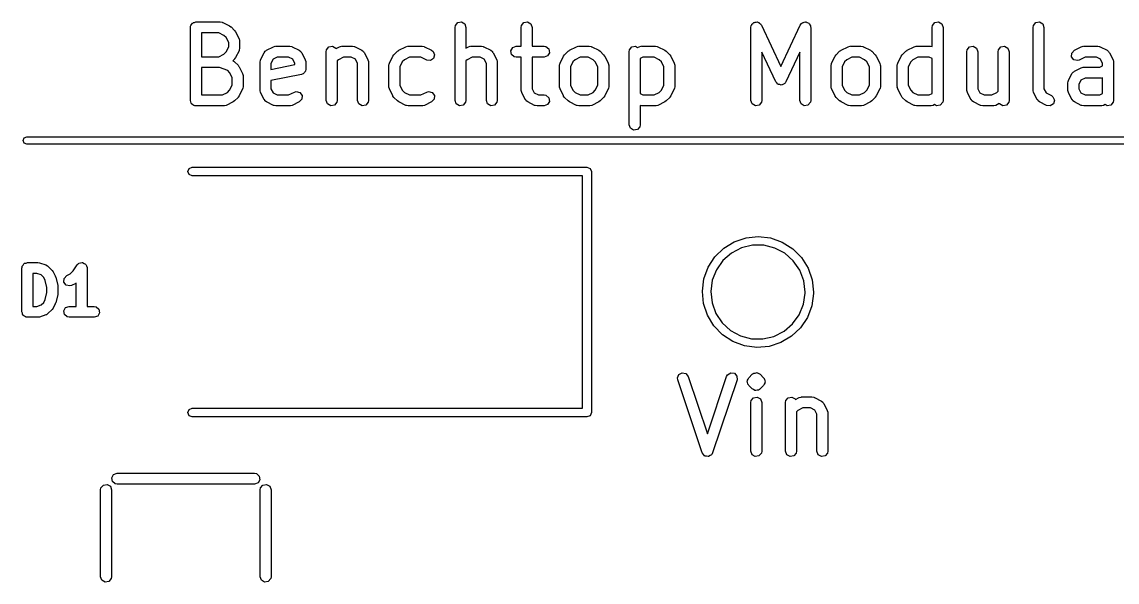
# Model space of a CAD drawing. Extents: x 59.1 to 149.1, y -119.5 to -80.2.
# Drawn here: x 59.93 to 74.91, y -88.04 to -80.38 of the extents above; entities that cross this region are included whole.
import ezdxf

# ---------------------------------------------------------------- set-up
doc = ezdxf.new("R2010")
doc.units = 0
doc.layers.add('BLACK', color=7, linetype='CONTINUOUS')

msp = doc.modelspace()

# ---------------------------------------------------------------- linework, layer by layer
at = {"layer": 'BLACK', "linetype": 'CONTINUOUS'}
for p, q in [((62.2409, -80.4365), (62.2426, -80.4267)), ((62.2426, -80.4267), (62.2551, -80.4118)), ((62.2551, -80.4118), (62.2649, -80.3949)), ((62.2649, -80.3949), (62.2712, -80.3926)), ((62.2712, -80.3926), (62.2756, -80.3874)), ((62.2756, -80.3874), (62.2948, -80.384)), ((62.2948, -80.384), (62.3131, -80.3774)), ((62.3131, -80.3774), (62.6464, -80.3774)), ((62.6464, -80.3774), (62.6721, -80.3819)), ((62.6721, -80.3819), (62.6755, -80.3848)), ((62.6755, -80.3848), (62.68, -80.3853)), ((62.68, -80.3853), (62.7752, -80.4329)), ((65.8571, -80.4524), (65.8617, -80.4267)), ((65.8617, -80.4267), (65.8946, -80.3874)), ((65.8946, -80.3874), (65.9452, -80.3785)), ((65.9452, -80.3785), (65.9896, -80.4042)), ((65.9896, -80.4042), (66.0071, -80.4524)), ((66.7619, -80.4524), (66.7664, -80.4267)), ((66.7664, -80.4267), (66.7994, -80.3874)), ((66.7994, -80.3874), (66.8499, -80.3785)), ((66.8499, -80.3785), (66.8944, -80.4042)), ((66.8944, -80.4042), (66.9119, -80.4524)), ((69.9048, -80.4524), (69.9093, -80.4267)), ((69.9093, -80.4267), (69.9157, -80.4191)), ((69.9157, -80.4191), (69.9183, -80.4094)), ((69.9183, -80.4094), (69.9317, -80.4)), ((69.9317, -80.4), (69.9423, -80.3874)), ((69.9423, -80.3874), (69.9521, -80.3857)), ((69.9521, -80.3857), (69.9603, -80.3799)), ((69.9603, -80.3799), (69.9766, -80.3814)), ((69.9766, -80.3814), (69.9928, -80.3785)), ((69.9928, -80.3785), (70.0015, -80.3835)), ((70.0015, -80.3835), (70.0114, -80.3844)), ((70.0114, -80.3844), (70.023, -80.396)), ((70.023, -80.396), (70.0372, -80.4042)), ((70.0372, -80.4042), (70.0406, -80.4136)), ((70.0406, -80.4136), (70.0477, -80.4207)), ((70.0477, -80.4207), (70.3131, -80.9893)), ((70.3131, -80.9893), (70.5785, -80.4207)), ((70.5785, -80.4207), (70.5934, -80.3993)), ((70.5934, -80.3993), (70.6025, -80.3951)), ((70.6025, -80.3951), (70.6089, -80.3874)), ((70.6089, -80.3874), (70.6251, -80.3846)), ((70.6251, -80.3846), (70.6399, -80.3777)), ((70.6399, -80.3777), (70.6496, -80.3803)), ((70.6496, -80.3803), (70.6595, -80.3785)), ((70.6595, -80.3785), (70.6736, -80.3867)), ((70.6736, -80.3867), (70.6895, -80.391)), ((70.6895, -80.391), (70.6952, -80.3992)), ((70.6952, -80.3992), (70.7039, -80.4042)), ((70.7039, -80.4042), (70.7095, -80.4196)), ((70.7095, -80.4196), (70.7189, -80.433)), ((72.381, -80.4524), (72.3855, -80.4267)), ((72.3855, -80.4267), (72.4185, -80.3874)), ((72.4185, -80.3874), (72.469, -80.3785)), ((72.469, -80.3785), (72.5134, -80.4042)), ((72.5134, -80.4042), (72.531, -80.4524)), ((73.7619, -80.4524), (73.7664, -80.4267)), ((73.7664, -80.4267), (73.7994, -80.3874)), ((73.7994, -80.3874), (73.8499, -80.3785)), ((73.8499, -80.3785), (73.8944, -80.4042)), ((73.8944, -80.4042), (73.9119, -80.4524)), ((62.2381, -80.4524), (62.2398, -80.4426)), ((62.2381, -81.4524), (62.2381, -80.4524)), ((62.2392, -80.4394), (62.2409, -80.4365)), ((62.2398, -80.4426), (62.2392, -80.4394)), ((62.3881, -80.5274), (62.3881, -80.8536)), ((62.6287, -80.5274), (62.3881, -80.5274)), ((62.6972, -80.5616), (62.6287, -80.5274)), ((62.7276, -80.592), (62.6972, -80.5616)), ((62.7752, -80.4329), (62.7932, -80.4463)), ((62.7932, -80.4463), (62.7947, -80.447)), ((62.7947, -80.447), (62.8423, -80.4946)), ((62.8423, -80.4946), (62.8552, -80.513)), ((62.8552, -80.513), (62.8564, -80.5141)), ((62.8564, -80.5141), (62.904, -80.6093)), ((65.8571, -81.4524), (65.8571, -80.4524)), ((66.0071, -80.4524), (66.0071, -80.7358)), ((66.7619, -80.7107), (66.7619, -80.4524)), ((66.9119, -80.4524), (66.9119, -80.7107)), ((69.9048, -81.4524), (69.9048, -80.4524)), ((70.7189, -80.433), (70.718, -80.443)), ((70.718, -80.443), (70.7214, -80.4524)), ((70.7214, -80.4524), (70.7214, -81.4524)), ((72.381, -80.7143), (72.381, -80.4524)), ((72.531, -80.4524), (72.531, -81.4524)), ((73.7619, -81.3095), (73.7619, -80.4524)), ((73.9119, -80.4524), (73.9119, -81.2918)), ((62.7619, -80.6606), (62.7276, -80.592)), ((62.7276, -80.7889), (62.7619, -80.7204)), ((62.7619, -80.7204), (62.7619, -80.6606)), ((62.904, -80.6093), (62.9114, -80.6343)), ((62.9114, -80.6343), (62.9104, -80.6386)), ((62.9104, -80.6386), (62.9119, -80.6429)), ((62.9119, -80.6429), (62.9119, -80.7381)), ((63.2796, -80.7663), (63.3748, -80.7186)), ((63.3748, -80.7186), (63.3998, -80.7112)), ((63.3998, -80.7112), (63.4041, -80.7122)), ((63.4041, -80.7122), (63.4083, -80.7107)), ((63.4083, -80.7107), (63.5988, -80.7107)), ((63.5988, -80.7107), (63.6245, -80.7152)), ((63.6245, -80.7152), (63.6279, -80.7181)), ((63.6279, -80.7181), (63.6323, -80.7186)), ((63.6323, -80.7186), (63.7276, -80.7663)), ((64.0998, -80.7601), (64.1327, -80.7208)), ((64.1327, -80.7208), (64.1833, -80.7119)), ((64.1833, -80.7119), (64.2277, -80.7375)), ((64.2299, -80.7435), (64.2796, -80.7186)), ((64.2796, -80.7186), (64.3045, -80.7112)), ((64.3045, -80.7112), (64.3089, -80.7122)), ((64.3089, -80.7122), (64.3131, -80.7107)), ((64.3131, -80.7107), (64.456, -80.7107)), ((64.456, -80.7107), (64.4816, -80.7152)), ((64.4816, -80.7152), (64.485, -80.7181)), ((64.485, -80.7181), (64.4895, -80.7186)), ((64.4895, -80.7186), (64.5847, -80.7663)), ((65.0891, -80.7663), (65.1843, -80.7186)), ((65.1843, -80.7186), (65.2093, -80.7112)), ((65.2093, -80.7112), (65.2136, -80.7122)), ((65.2136, -80.7122), (65.2179, -80.7107)), ((65.2179, -80.7107), (65.4083, -80.7107)), ((65.4083, -80.7107), (65.434, -80.7152)), ((65.434, -80.7152), (65.4374, -80.7181)), ((65.4374, -80.7181), (65.4419, -80.7186)), ((65.4419, -80.7186), (65.5371, -80.7663)), ((66.0071, -80.7358), (66.0415, -80.7186)), ((66.0415, -80.7186), (66.0664, -80.7112)), ((66.0664, -80.7112), (66.0708, -80.7122)), ((66.0708, -80.7122), (66.075, -80.7107)), ((66.075, -80.7107), (66.2179, -80.7107)), ((66.2179, -80.7107), (66.2435, -80.7152)), ((66.2435, -80.7152), (66.2469, -80.7181)), ((66.2469, -80.7181), (66.2514, -80.7186)), ((66.2514, -80.7186), (66.3466, -80.7663)), ((66.6202, -80.7727), (66.6458, -80.7283)), ((66.6458, -80.7283), (66.694, -80.7107)), ((66.694, -80.7107), (66.7619, -80.7107)), ((66.9119, -80.7107), (67.075, -80.7107)), ((67.075, -80.7107), (67.1007, -80.7152)), ((67.1007, -80.7152), (67.14, -80.7482)), ((67.4224, -80.7663), (67.5176, -80.7186)), ((67.5176, -80.7186), (67.5426, -80.7112)), ((67.5426, -80.7112), (67.547, -80.7122)), ((67.547, -80.7122), (67.5512, -80.7107)), ((67.5512, -80.7107), (67.694, -80.7107)), ((67.694, -80.7107), (67.7197, -80.7152)), ((67.7197, -80.7152), (67.7231, -80.7181)), ((67.7231, -80.7181), (67.7276, -80.7186)), ((67.7276, -80.7186), (67.8228, -80.7663)), ((68.2426, -80.7601), (68.2756, -80.7208)), ((68.2756, -80.7208), (68.3261, -80.7119)), ((68.3261, -80.7119), (68.355, -80.7285)), ((68.355, -80.7285), (68.3748, -80.7186)), ((68.3748, -80.7186), (68.3998, -80.7112)), ((68.3998, -80.7112), (68.4041, -80.7122)), ((68.4041, -80.7122), (68.4083, -80.7107)), ((68.4083, -80.7107), (68.5988, -80.7107)), ((68.5988, -80.7107), (68.6245, -80.7152)), ((68.6245, -80.7152), (68.6279, -80.7181)), ((68.6279, -80.7181), (68.6324, -80.7186)), ((68.6324, -80.7186), (68.7276, -80.7663)), ((71.1367, -80.7663), (71.2319, -80.7186)), ((71.2319, -80.7186), (71.2569, -80.7112)), ((71.2569, -80.7112), (71.2613, -80.7122)), ((71.2613, -80.7122), (71.2655, -80.7107)), ((71.2655, -80.7107), (71.4083, -80.7107)), ((71.4083, -80.7107), (71.434, -80.7152)), ((71.434, -80.7152), (71.4374, -80.7181)), ((71.4374, -80.7181), (71.4419, -80.7186)), ((71.4419, -80.7186), (71.5371, -80.7663)), ((72.0415, -80.7663), (72.1367, -80.7186)), ((72.1367, -80.7186), (72.1617, -80.7112)), ((72.1617, -80.7112), (72.166, -80.7122)), ((72.166, -80.7122), (72.1702, -80.7107)), ((72.1702, -80.7107), (72.3607, -80.7107)), ((72.3607, -80.7107), (72.381, -80.7143)), ((72.8617, -80.7601), (72.8946, -80.7208)), ((72.8946, -80.7208), (72.9452, -80.7119)), ((72.9452, -80.7119), (72.9896, -80.7375)), ((73.2902, -80.7601), (73.3232, -80.7208)), ((73.3232, -80.7208), (73.3737, -80.7119)), ((73.3737, -80.7119), (73.4182, -80.7375)), ((74.3272, -80.7663), (74.4224, -80.7186)), ((74.4224, -80.7186), (74.4474, -80.7112)), ((74.4474, -80.7112), (74.4517, -80.7122)), ((74.4517, -80.7122), (74.456, -80.7107)), ((74.456, -80.7107), (74.6464, -80.7107)), ((74.6464, -80.7107), (74.6721, -80.7152)), ((74.6721, -80.7152), (74.6755, -80.7181)), ((74.6755, -80.7181), (74.68, -80.7186)), ((74.68, -80.7186), (74.7752, -80.7663)), ((62.3881, -80.8536), (62.6287, -80.8536)), ((62.6287, -80.8536), (62.6972, -80.8193)), ((62.6972, -80.8193), (62.7276, -80.7889)), ((62.8564, -80.8669), (62.843, -80.8849)), ((62.904, -80.7716), (62.8564, -80.8669)), ((62.9045, -80.7672), (62.904, -80.7716)), ((62.9074, -80.7637), (62.9045, -80.7672)), ((62.9119, -80.7381), (62.9074, -80.7637)), ((63.1984, -80.895), (63.246, -80.7998)), ((63.246, -80.7998), (63.2615, -80.7789)), ((63.2615, -80.7789), (63.2718, -80.7744)), ((63.2718, -80.7744), (63.2796, -80.7663)), ((63.426, -80.8607), (63.369, -80.8892)), ((63.5811, -80.8607), (63.426, -80.8607)), ((63.6381, -80.8892), (63.5811, -80.8607)), ((63.7276, -80.7663), (63.7485, -80.7818)), ((63.7485, -80.7818), (63.753, -80.7921)), ((63.753, -80.7921), (63.7611, -80.7998)), ((63.7611, -80.7998), (63.8087, -80.895)), ((64.0952, -80.7857), (64.0998, -80.7601)), ((64.0952, -81.4524), (64.0952, -80.7857)), ((64.2277, -80.7375), (64.2299, -80.7435)), ((64.3308, -80.8607), (64.2623, -80.895)), ((64.4382, -80.8607), (64.3308, -80.8607)), ((64.4953, -80.8892), (64.4382, -80.8607)), ((64.5847, -80.7663), (64.6057, -80.7818)), ((64.6057, -80.7818), (64.6101, -80.7921)), ((64.6101, -80.7921), (64.6183, -80.7998)), ((64.6183, -80.7998), (64.6659, -80.895)), ((64.9603, -80.9426), (65.0079, -80.8474)), ((65.0079, -80.8474), (65.0213, -80.8294)), ((65.0213, -80.8294), (65.022, -80.8279)), ((65.022, -80.8279), (65.0696, -80.7803)), ((65.0696, -80.7803), (65.088, -80.7674)), ((65.088, -80.7674), (65.0891, -80.7663)), ((65.2356, -80.8607), (65.167, -80.895)), ((65.3906, -80.8607), (65.2356, -80.8607)), ((65.47, -80.9004), (65.3906, -80.8607)), ((65.5638, -80.878), (65.521, -80.9063)), ((65.5371, -80.7663), (65.558, -80.7818)), ((65.558, -80.7818), (65.5784, -80.8288)), ((65.5784, -80.8288), (65.5638, -80.878)), ((66.0927, -80.8607), (66.0242, -80.895)), ((66.2002, -80.8607), (66.0927, -80.8607)), ((66.2572, -80.8892), (66.2002, -80.8607)), ((66.3466, -80.7663), (66.3676, -80.7818)), ((66.3676, -80.7818), (66.372, -80.7921)), ((66.372, -80.7921), (66.3802, -80.7998)), ((66.3802, -80.7998), (66.4278, -80.895)), ((66.6291, -80.8232), (66.6202, -80.7727)), ((66.6684, -80.8562), (66.6291, -80.8232)), ((66.694, -80.8607), (66.6684, -80.8562)), ((66.7619, -80.8607), (66.694, -80.8607)), ((66.7619, -81.3095), (66.7619, -80.8607)), ((67.075, -80.8607), (66.9119, -80.8607)), ((66.9119, -80.8607), (66.9119, -81.2918)), ((67.1232, -80.8432), (67.075, -80.8607)), ((67.1489, -80.7987), (67.1232, -80.8432)), ((67.14, -80.7482), (67.1489, -80.7987)), ((67.2936, -80.9426), (67.3413, -80.8474)), ((67.3413, -80.8474), (67.3546, -80.8294)), ((67.3546, -80.8294), (67.3553, -80.8279)), ((67.3553, -80.8279), (67.4029, -80.7803)), ((67.4029, -80.7803), (67.4213, -80.7674)), ((67.4213, -80.7674), (67.4224, -80.7663)), ((67.5689, -80.8607), (67.5004, -80.895)), ((67.6763, -80.8607), (67.5689, -80.8607)), ((67.7449, -80.895), (67.6763, -80.8607)), ((67.8228, -80.7663), (67.8408, -80.7796)), ((67.8408, -80.7796), (67.8423, -80.7803)), ((67.8423, -80.7803), (67.8899, -80.8279)), ((67.8899, -80.8279), (67.9028, -80.8463)), ((67.9028, -80.8463), (67.904, -80.8474)), ((67.904, -80.8474), (67.9516, -80.9426)), ((68.2381, -80.7857), (68.2426, -80.7601)), ((68.2381, -81.7857), (68.2381, -80.7857)), ((68.426, -80.8607), (68.3881, -80.8797)), ((68.5811, -80.8607), (68.426, -80.8607)), ((68.6496, -80.895), (68.5811, -80.8607)), ((68.7276, -80.7663), (68.7456, -80.7796)), ((68.7456, -80.7796), (68.7471, -80.7803)), ((68.7471, -80.7803), (68.7947, -80.8279)), ((68.7947, -80.8279), (68.8076, -80.8463)), ((68.8076, -80.8463), (68.8087, -80.8474)), ((68.8087, -80.8474), (68.8564, -80.9426)), ((70.2451, -81.1984), (70.0548, -80.7904)), ((70.0548, -80.7904), (70.0548, -81.4524)), ((70.5714, -80.7904), (70.3811, -81.1984)), ((70.5714, -81.4524), (70.5714, -80.7904)), ((71.0079, -80.9426), (71.0555, -80.8474)), ((71.0555, -80.8474), (71.0689, -80.8294)), ((71.0689, -80.8294), (71.0696, -80.8279)), ((71.0696, -80.8279), (71.1172, -80.7803)), ((71.1172, -80.7803), (71.1356, -80.7674)), ((71.1356, -80.7674), (71.1367, -80.7663)), ((71.2832, -80.8607), (71.2147, -80.895)), ((71.3906, -80.8607), (71.2832, -80.8607)), ((71.4591, -80.895), (71.3906, -80.8607)), ((71.5371, -80.7663), (71.5551, -80.7796)), ((71.5551, -80.7796), (71.5566, -80.7803)), ((71.5566, -80.7803), (71.6042, -80.8279)), ((71.6042, -80.8279), (71.6171, -80.8463)), ((71.6171, -80.8463), (71.6183, -80.8474)), ((71.6183, -80.8474), (71.6659, -80.9426)), ((71.9127, -80.9426), (71.9603, -80.8474)), ((71.9603, -80.8474), (71.9737, -80.8294)), ((71.9737, -80.8294), (71.9743, -80.8279)), ((71.9743, -80.8279), (72.022, -80.7803)), ((72.022, -80.7803), (72.0403, -80.7674)), ((72.0403, -80.7674), (72.0415, -80.7663)), ((72.1879, -80.8607), (72.1194, -80.895)), ((72.343, -80.8607), (72.1879, -80.8607)), ((72.381, -80.8797), (72.343, -80.8607)), ((72.8571, -80.7857), (72.8617, -80.7601)), ((72.8571, -81.3095), (72.8571, -80.7857)), ((72.9896, -80.7375), (73.0071, -80.7857)), ((73.0071, -80.7857), (73.0071, -81.2918)), ((73.2857, -80.7857), (73.2902, -80.7601)), ((73.2857, -81.3261), (73.2857, -80.7857)), ((73.4182, -80.7375), (73.4357, -80.7857)), ((73.4357, -80.7857), (73.4357, -81.4524)), ((74.2888, -80.8547), (74.2919, -80.8035)), ((74.3194, -80.8959), (74.2888, -80.8547)), ((74.2919, -80.8035), (74.3272, -80.7663)), ((74.4737, -80.8607), (74.3943, -80.9004)), ((74.6287, -80.8607), (74.4737, -80.8607)), ((74.6858, -80.8892), (74.6287, -80.8607)), ((74.7752, -80.7663), (74.7961, -80.7818)), ((74.7961, -80.7818), (74.8006, -80.7921)), ((74.8006, -80.7921), (74.8087, -80.7998)), ((74.8087, -80.7998), (74.8564, -80.895)), ((62.3881, -81.0036), (62.3881, -81.3774)), ((62.6343, -81.0036), (62.3881, -81.0036)), ((62.7488, -81.0417), (62.6343, -81.0036)), ((62.8423, -80.8864), (62.8199, -80.9088)), ((62.8199, -80.9088), (62.8359, -80.9174)), ((62.8359, -80.9174), (62.8383, -80.9213)), ((62.8383, -80.9213), (62.8423, -80.9232)), ((62.843, -80.8849), (62.8423, -80.8864)), ((62.8423, -80.9232), (62.8899, -80.9708)), ((62.8899, -80.9708), (62.9028, -80.9891)), ((62.9028, -80.9891), (62.904, -80.9903)), ((62.904, -80.9903), (62.9516, -81.0855)), ((63.1905, -80.9286), (63.195, -80.9029)), ((63.1905, -81.3095), (63.1905, -80.9286)), ((63.195, -80.9029), (63.1979, -80.8995)), ((63.1979, -80.8995), (63.1984, -80.895)), ((63.369, -80.8892), (63.3405, -80.9463)), ((63.3405, -80.9463), (63.3405, -81.0276)), ((63.3405, -81.0276), (63.6667, -80.9623)), ((63.6667, -80.9463), (63.6381, -80.8892)), ((63.6667, -80.9623), (63.6667, -80.9463)), ((63.8087, -80.895), (63.8162, -80.92)), ((63.8167, -81.0238), (63.8121, -81.0495)), ((63.8162, -80.92), (63.8151, -80.9244)), ((63.8151, -80.9244), (63.8167, -80.9286)), ((63.8167, -80.9286), (63.8167, -81.0238)), ((64.2623, -80.895), (64.2452, -80.912)), ((64.2452, -80.912), (64.2452, -81.4524)), ((64.5238, -80.9463), (64.4953, -80.8892)), ((64.5238, -81.4524), (64.5238, -80.9463)), ((64.6659, -80.895), (64.6733, -80.92)), ((64.6733, -80.92), (64.6723, -80.9244)), ((64.6723, -80.9244), (64.6738, -80.9286)), ((64.6738, -80.9286), (64.6738, -81.4524)), ((64.9524, -80.9762), (64.9569, -80.9505)), ((64.9524, -81.2619), (64.9524, -80.9762)), ((64.9569, -80.9505), (64.9598, -80.9471)), ((64.9598, -80.9471), (64.9603, -80.9426)), ((65.1366, -80.9254), (65.1024, -80.9939)), ((65.1024, -80.9939), (65.1024, -81.2442)), ((65.167, -80.895), (65.1366, -80.9254)), ((65.521, -80.9063), (65.47, -80.9004)), ((66.0242, -80.895), (66.0071, -80.912)), ((66.0071, -80.912), (66.0071, -81.4524)), ((66.2857, -80.9463), (66.2572, -80.8892)), ((66.2857, -81.4524), (66.2857, -80.9463)), ((66.4278, -80.895), (66.4352, -80.92)), ((66.4352, -80.92), (66.4342, -80.9244)), ((66.4342, -80.9244), (66.4357, -80.9286)), ((66.4357, -80.9286), (66.4357, -81.4524)), ((67.2857, -80.9762), (67.2902, -80.9505)), ((67.2857, -81.2619), (67.2857, -80.9762)), ((67.2902, -80.9505), (67.2931, -80.9471)), ((67.2931, -80.9471), (67.2936, -80.9426)), ((67.47, -80.9254), (67.4357, -80.9939)), ((67.4357, -80.9939), (67.4357, -81.2442)), ((67.5004, -80.895), (67.47, -80.9254)), ((67.7753, -80.9254), (67.7449, -80.895)), ((67.8095, -80.9939), (67.7753, -80.9254)), ((67.8095, -81.2442), (67.8095, -80.9939)), ((67.9516, -80.9426), (67.959, -80.9676)), ((67.959, -80.9676), (67.958, -80.972)), ((67.958, -80.972), (67.9595, -80.9762)), ((67.9595, -80.9762), (67.9595, -81.2619)), ((68.3881, -80.8797), (68.3881, -81.3584)), ((68.68, -80.9254), (68.6496, -80.895)), ((68.7143, -80.9939), (68.68, -80.9254)), ((68.7143, -81.2442), (68.7143, -80.9939)), ((68.8564, -80.9426), (68.8638, -80.9676)), ((68.8638, -80.9676), (68.8628, -80.972)), ((68.8628, -80.972), (68.8643, -80.9762)), ((68.8643, -80.9762), (68.8643, -81.2619)), ((71, -80.9762), (71.0045, -80.9505)), ((71, -81.2619), (71, -80.9762)), ((71.0045, -80.9505), (71.0074, -80.9471)), ((71.0074, -80.9471), (71.0079, -80.9426)), ((71.1843, -80.9254), (71.15, -80.9939)), ((71.15, -80.9939), (71.15, -81.2442)), ((71.2147, -80.895), (71.1843, -80.9254)), ((71.4896, -80.9254), (71.4591, -80.895)), ((71.5238, -80.9939), (71.4896, -80.9254)), ((71.5238, -81.2442), (71.5238, -80.9939)), ((71.6659, -80.9426), (71.6733, -80.9676)), ((71.6733, -80.9676), (71.6723, -80.972)), ((71.6723, -80.972), (71.6738, -80.9762)), ((71.6738, -80.9762), (71.6738, -81.2619)), ((71.9048, -80.9762), (71.9093, -80.9505)), ((71.9048, -81.2619), (71.9048, -80.9762)), ((71.9093, -80.9505), (71.9122, -80.9471)), ((71.9122, -80.9471), (71.9127, -80.9426)), ((72.089, -80.9254), (72.0548, -80.9939)), ((72.0548, -80.9939), (72.0548, -81.2442)), ((72.1194, -80.895), (72.089, -80.9254)), ((72.381, -81.3584), (72.381, -80.8797)), ((74.3693, -80.9078), (74.3194, -80.8959)), ((74.3272, -81.052), (74.4224, -81.0043)), ((74.3943, -80.9004), (74.3693, -80.9078)), ((74.4224, -81.0043), (74.4474, -80.9969)), ((74.4474, -80.9969), (74.4517, -80.998)), ((74.4517, -80.998), (74.456, -80.9964)), ((74.456, -80.9964), (74.6763, -80.9964)), ((74.6763, -80.9964), (74.7143, -80.9775)), ((74.7143, -80.9463), (74.6858, -80.8892)), ((74.7143, -80.9775), (74.7143, -80.9463)), ((74.8564, -80.895), (74.8638, -80.92)), ((74.8638, -80.92), (74.8628, -80.9244)), ((74.8628, -80.9244), (74.8643, -80.9286)), ((74.8643, -80.9286), (74.8643, -81.4524)), ((62.7753, -81.0682), (62.7488, -81.0417)), ((62.8095, -81.1368), (62.7753, -81.0682)), ((62.8095, -81.2442), (62.8095, -81.1368)), ((62.9516, -81.0855), (62.959, -81.1105)), ((62.959, -81.1105), (62.958, -81.1148)), ((62.958, -81.1148), (62.9595, -81.119)), ((62.9595, -81.119), (62.9595, -81.2619)), ((63.7564, -81.0974), (63.3405, -81.1805)), ((63.767, -81.0909), (63.7564, -81.0974)), ((63.7792, -81.0888), (63.767, -81.0909)), ((63.7882, -81.078), (63.7792, -81.0888)), ((63.8002, -81.0707), (63.7882, -81.078)), ((63.8042, -81.059), (63.8002, -81.0707)), ((63.8121, -81.0495), (63.8042, -81.059)), ((74.246, -81.1807), (74.2936, -81.0855)), ((74.2936, -81.0855), (74.3091, -81.0646)), ((74.3091, -81.0646), (74.3195, -81.0601)), ((74.3195, -81.0601), (74.3272, -81.052)), ((74.4166, -81.1749), (74.3881, -81.232)), ((74.4737, -81.1464), (74.4166, -81.1749)), ((74.694, -81.1464), (74.4737, -81.1464)), ((74.6983, -81.1449), (74.694, -81.1464)), ((74.7026, -81.1459), (74.6983, -81.1449)), ((74.7143, -81.1425), (74.7026, -81.1459)), ((74.7143, -81.3584), (74.7143, -81.1425)), ((62.7449, -81.3431), (62.7753, -81.3127)), ((62.7753, -81.3127), (62.8095, -81.2442)), ((62.9516, -81.2954), (62.904, -81.3907)), ((62.9521, -81.291), (62.9516, -81.2954)), ((62.955, -81.2876), (62.9521, -81.291)), ((62.9595, -81.2619), (62.955, -81.2876)), ((63.192, -81.3137), (63.1905, -81.3095)), ((63.191, -81.3181), (63.192, -81.3137)), ((63.1984, -81.3431), (63.191, -81.3181)), ((63.3405, -81.1805), (63.3405, -81.2918)), ((63.3405, -81.2918), (63.369, -81.3489)), ((64.9539, -81.2661), (64.9524, -81.2619)), ((64.9529, -81.2705), (64.9539, -81.2661)), ((64.9603, -81.2954), (64.9529, -81.2705)), ((65.0079, -81.3907), (64.9603, -81.2954)), ((65.1024, -81.2442), (65.1366, -81.3127)), ((65.1366, -81.3127), (65.167, -81.3431)), ((66.7634, -81.3137), (66.7619, -81.3095)), ((66.7624, -81.3181), (66.7634, -81.3137)), ((66.7698, -81.3431), (66.7624, -81.3181)), ((66.9119, -81.2918), (66.9404, -81.3489)), ((67.2872, -81.2661), (67.2857, -81.2619)), ((67.2862, -81.2705), (67.2872, -81.2661)), ((67.2936, -81.2954), (67.2862, -81.2705)), ((67.3413, -81.3907), (67.2936, -81.2954)), ((67.4357, -81.2442), (67.47, -81.3127)), ((67.47, -81.3127), (67.5004, -81.3431)), ((67.7449, -81.3431), (67.7753, -81.3127)), ((67.7753, -81.3127), (67.8095, -81.2442)), ((67.9516, -81.2954), (67.904, -81.3907)), ((67.9521, -81.291), (67.9516, -81.2954)), ((67.955, -81.2876), (67.9521, -81.291)), ((67.9595, -81.2619), (67.955, -81.2876)), ((68.6496, -81.3431), (68.68, -81.3127)), ((68.68, -81.3127), (68.7143, -81.2442)), ((68.8564, -81.2954), (68.8087, -81.3907)), ((68.8569, -81.291), (68.8564, -81.2954)), ((68.8598, -81.2876), (68.8569, -81.291)), ((68.8643, -81.2619), (68.8598, -81.2876)), ((70.2589, -81.2121), (70.2451, -81.1984)), ((70.2701, -81.2281), (70.2589, -81.2121)), ((70.2766, -81.2298), (70.2701, -81.2281)), ((70.2814, -81.2346), (70.2766, -81.2298)), ((70.3008, -81.2363), (70.2814, -81.2346)), ((70.3196, -81.2414), (70.3008, -81.2363)), ((70.3258, -81.2385), (70.3196, -81.2414)), ((70.3325, -81.2391), (70.3258, -81.2385)), ((70.3485, -81.2279), (70.3325, -81.2391)), ((70.3661, -81.2197), (70.3485, -81.2279)), ((70.3718, -81.2116), (70.3661, -81.2197)), ((70.3745, -81.2097), (70.3718, -81.2116)), ((70.3754, -81.2065), (70.3745, -81.2097)), ((70.3811, -81.1984), (70.3754, -81.2065)), ((71.0015, -81.2661), (71, -81.2619)), ((71.0005, -81.2705), (71.0015, -81.2661)), ((71.0079, -81.2954), (71.0005, -81.2705)), ((71.0555, -81.3907), (71.0079, -81.2954)), ((71.15, -81.2442), (71.1843, -81.3127)), ((71.1843, -81.3127), (71.2147, -81.3431)), ((71.4591, -81.3431), (71.4896, -81.3127)), ((71.4896, -81.3127), (71.5238, -81.2442)), ((71.6659, -81.2954), (71.6183, -81.3907)), ((71.6664, -81.291), (71.6659, -81.2954)), ((71.6693, -81.2876), (71.6664, -81.291)), ((71.6738, -81.2619), (71.6693, -81.2876)), ((71.9063, -81.2661), (71.9048, -81.2619)), ((71.9053, -81.2705), (71.9063, -81.2661)), ((71.9127, -81.2954), (71.9053, -81.2705)), ((71.9603, -81.3907), (71.9127, -81.2954)), ((72.0548, -81.2442), (72.089, -81.3127)), ((72.089, -81.3127), (72.1194, -81.3431)), ((72.8587, -81.3137), (72.8571, -81.3095)), ((72.8576, -81.3181), (72.8587, -81.3137)), ((72.8651, -81.3431), (72.8576, -81.3181)), ((73.0071, -81.2918), (73.0357, -81.3489)), ((73.2687, -81.3431), (73.2857, -81.3261)), ((73.7634, -81.3137), (73.7619, -81.3095)), ((73.7624, -81.3181), (73.7634, -81.3137)), ((73.7698, -81.3431), (73.7624, -81.3181)), ((73.9119, -81.2918), (73.9404, -81.3489)), ((74.2381, -81.2143), (74.2426, -81.1886)), ((74.2381, -81.3095), (74.2381, -81.2143)), ((74.2396, -81.3137), (74.2381, -81.3095)), ((74.2386, -81.3181), (74.2396, -81.3137)), ((74.246, -81.3431), (74.2386, -81.3181)), ((74.2426, -81.1886), (74.2455, -81.1852)), ((74.2455, -81.1852), (74.246, -81.1807)), ((74.3881, -81.232), (74.3881, -81.2918)), ((74.3881, -81.2918), (74.4166, -81.3489)), ((62.2448, -81.4707), (62.2381, -81.4524)), ((62.2481, -81.4899), (62.2448, -81.4707)), ((62.3881, -81.3774), (62.6763, -81.3774)), ((62.6763, -81.3774), (62.7449, -81.3431)), ((62.8228, -81.4718), (62.7276, -81.5195)), ((62.824, -81.4707), (62.8228, -81.4718)), ((62.8423, -81.4578), (62.824, -81.4707)), ((62.8899, -81.4102), (62.8423, -81.4578)), ((62.8906, -81.4087), (62.8899, -81.4102)), ((62.904, -81.3907), (62.8906, -81.4087)), ((63.246, -81.4383), (63.1984, -81.3431)), ((63.2542, -81.446), (63.246, -81.4383)), ((63.2586, -81.4563), (63.2542, -81.446)), ((63.2796, -81.4718), (63.2586, -81.4563)), ((63.3748, -81.5195), (63.2796, -81.4718)), ((63.369, -81.3489), (63.426, -81.3774)), ((63.426, -81.3774), (63.5811, -81.3774)), ((63.5811, -81.3774), (63.6605, -81.3377)), ((63.7276, -81.4718), (63.6323, -81.5195)), ((63.6605, -81.3377), (63.6855, -81.3303)), ((63.6855, -81.3303), (63.7354, -81.3422)), ((63.7629, -81.4346), (63.7276, -81.4718)), ((63.7354, -81.3422), (63.7659, -81.3834)), ((63.7659, -81.3834), (63.7629, -81.4346)), ((64.1128, -81.5006), (64.0952, -81.4524)), ((64.2452, -81.4524), (64.2407, -81.478)), ((64.5414, -81.5006), (64.5238, -81.4524)), ((64.6738, -81.4524), (64.6693, -81.478)), ((65.0091, -81.3918), (65.0079, -81.3907)), ((65.022, -81.4102), (65.0091, -81.3918)), ((65.0696, -81.4578), (65.022, -81.4102)), ((65.0711, -81.4585), (65.0696, -81.4578)), ((65.0891, -81.4718), (65.0711, -81.4585)), ((65.1843, -81.5195), (65.0891, -81.4718)), ((65.167, -81.3431), (65.2356, -81.3774)), ((65.2356, -81.3774), (65.3906, -81.3774)), ((65.3906, -81.3774), (65.47, -81.3377)), ((65.5371, -81.4718), (65.4419, -81.5195)), ((65.47, -81.3377), (65.495, -81.3303)), ((65.495, -81.3303), (65.5449, -81.3422)), ((65.5724, -81.4346), (65.5371, -81.4718)), ((65.5449, -81.3422), (65.5755, -81.3834)), ((65.5755, -81.3834), (65.5724, -81.4346)), ((65.8747, -81.5006), (65.8571, -81.4524)), ((66.0071, -81.4524), (66.0026, -81.478)), ((66.3033, -81.5006), (66.2857, -81.4524)), ((66.4357, -81.4524), (66.4312, -81.478)), ((66.8174, -81.4383), (66.7698, -81.3431)), ((66.8256, -81.446), (66.8174, -81.4383)), ((66.8301, -81.4563), (66.8256, -81.446)), ((66.851, -81.4718), (66.8301, -81.4563)), ((66.9462, -81.5195), (66.851, -81.4718)), ((66.9404, -81.3489), (66.9975, -81.3774)), ((66.9975, -81.3774), (67.075, -81.3774)), ((67.075, -81.3774), (67.1007, -81.3819)), ((67.1007, -81.3819), (67.14, -81.4149)), ((67.1489, -81.4654), (67.1232, -81.5098)), ((67.14, -81.4149), (67.1489, -81.4654)), ((67.3424, -81.3918), (67.3413, -81.3907)), ((67.3553, -81.4102), (67.3424, -81.3918)), ((67.4029, -81.4578), (67.3553, -81.4102)), ((67.4044, -81.4585), (67.4029, -81.4578)), ((67.4224, -81.4718), (67.4044, -81.4585)), ((67.5176, -81.5195), (67.4224, -81.4718)), ((67.5004, -81.3431), (67.5689, -81.3774)), ((67.5689, -81.3774), (67.6763, -81.3774)), ((67.6763, -81.3774), (67.7449, -81.3431)), ((67.8228, -81.4718), (67.7276, -81.5195)), ((67.824, -81.4707), (67.8228, -81.4718)), ((67.8423, -81.4578), (67.824, -81.4707)), ((67.8899, -81.4102), (67.8423, -81.4578)), ((67.8906, -81.4087), (67.8899, -81.4102)), ((67.904, -81.3907), (67.8906, -81.4087)), ((68.3881, -81.3584), (68.426, -81.3774)), ((68.426, -81.3774), (68.5811, -81.3774)), ((68.5811, -81.3774), (68.6496, -81.3431)), ((68.7276, -81.4718), (68.6324, -81.5195)), ((68.7287, -81.4707), (68.7276, -81.4718)), ((68.7471, -81.4578), (68.7287, -81.4707)), ((68.7947, -81.4102), (68.7471, -81.4578)), ((68.7954, -81.4087), (68.7947, -81.4102)), ((68.8087, -81.3907), (68.7954, -81.4087)), ((69.9223, -81.5006), (69.9048, -81.4524)), ((70.0548, -81.4524), (70.0502, -81.478)), ((70.589, -81.5006), (70.5714, -81.4524)), ((70.7214, -81.4524), (70.7169, -81.478)), ((71.0567, -81.3918), (71.0555, -81.3907)), ((71.0696, -81.4102), (71.0567, -81.3918)), ((71.1172, -81.4578), (71.0696, -81.4102)), ((71.1187, -81.4585), (71.1172, -81.4578)), ((71.1367, -81.4718), (71.1187, -81.4585)), ((71.2319, -81.5195), (71.1367, -81.4718)), ((71.2147, -81.3431), (71.2832, -81.3774)), ((71.2832, -81.3774), (71.3906, -81.3774)), ((71.3906, -81.3774), (71.4591, -81.3431)), ((71.5371, -81.4718), (71.4419, -81.5195)), ((71.5382, -81.4707), (71.5371, -81.4718)), ((71.5566, -81.4578), (71.5382, -81.4707)), ((71.6042, -81.4102), (71.5566, -81.4578)), ((71.6049, -81.4087), (71.6042, -81.4102)), ((71.6183, -81.3907), (71.6049, -81.4087)), ((71.9615, -81.3918), (71.9603, -81.3907)), ((71.9743, -81.4102), (71.9615, -81.3918)), ((72.022, -81.4578), (71.9743, -81.4102)), ((72.0234, -81.4585), (72.022, -81.4578)), ((72.0415, -81.4718), (72.0234, -81.4585)), ((72.1367, -81.5195), (72.0415, -81.4718)), ((72.1194, -81.3431), (72.1879, -81.3774)), ((72.1879, -81.3774), (72.343, -81.3774)), ((72.343, -81.3774), (72.381, -81.3584)), ((72.531, -81.4524), (72.5264, -81.478)), ((72.9127, -81.4383), (72.8651, -81.3431)), ((72.9208, -81.446), (72.9127, -81.4383)), ((72.9253, -81.4563), (72.9208, -81.446)), ((72.9462, -81.4718), (72.9253, -81.4563)), ((73.0415, -81.5195), (72.9462, -81.4718)), ((73.0357, -81.3489), (73.0927, -81.3774)), ((73.0927, -81.3774), (73.2002, -81.3774)), ((73.2002, -81.3774), (73.2687, -81.3431)), ((73.4357, -81.4524), (73.4312, -81.478)), ((73.8174, -81.4383), (73.7698, -81.3431)), ((73.8256, -81.446), (73.8174, -81.4383)), ((73.8301, -81.4563), (73.8256, -81.446)), ((73.851, -81.4718), (73.8301, -81.4563)), ((73.9462, -81.5195), (73.851, -81.4718)), ((73.9404, -81.3489), (74.0133, -81.3853)), ((74.0133, -81.3853), (74.0342, -81.4008)), ((74.0342, -81.4008), (74.0546, -81.4479)), ((74.0546, -81.4479), (74.04, -81.4971)), ((74.2936, -81.4383), (74.246, -81.3431)), ((74.3018, -81.446), (74.2936, -81.4383)), ((74.3063, -81.4563), (74.3018, -81.446)), ((74.3272, -81.4718), (74.3063, -81.4563)), ((74.4224, -81.5195), (74.3272, -81.4718)), ((74.4166, -81.3489), (74.4737, -81.3774)), ((74.4737, -81.3774), (74.6763, -81.3774)), ((74.6763, -81.3774), (74.7143, -81.3584)), ((74.8643, -81.4524), (74.8598, -81.478)), ((62.2533, -81.4942), (62.2481, -81.4899)), ((62.2556, -81.5006), (62.2533, -81.4942)), ((62.2725, -81.5103), (62.2556, -81.5006)), ((62.2874, -81.5229), (62.2725, -81.5103)), ((62.2972, -81.5246), (62.2874, -81.5229)), ((62.3001, -81.5262), (62.2972, -81.5246)), ((62.3034, -81.5257), (62.3001, -81.5262)), ((62.3131, -81.5274), (62.3034, -81.5257)), ((62.694, -81.5274), (62.3131, -81.5274)), ((62.6983, -81.5258), (62.694, -81.5274)), ((62.7026, -81.5269), (62.6983, -81.5258)), ((62.7276, -81.5195), (62.7026, -81.5269)), ((63.3792, -81.52), (63.3748, -81.5195)), ((63.3827, -81.5229), (63.3792, -81.52)), ((63.4083, -81.5274), (63.3827, -81.5229)), ((63.5988, -81.5274), (63.4083, -81.5274)), ((63.603, -81.5258), (63.5988, -81.5274)), ((63.6074, -81.5269), (63.603, -81.5258)), ((63.6323, -81.5195), (63.6074, -81.5269)), ((64.1572, -81.5262), (64.1128, -81.5006)), ((64.2077, -81.5173), (64.1572, -81.5262)), ((64.2407, -81.478), (64.2077, -81.5173)), ((64.5858, -81.5262), (64.5414, -81.5006)), ((64.6363, -81.5173), (64.5858, -81.5262)), ((64.6693, -81.478), (64.6363, -81.5173)), ((65.1888, -81.52), (65.1843, -81.5195)), ((65.1922, -81.5229), (65.1888, -81.52)), ((65.2179, -81.5274), (65.1922, -81.5229)), ((65.4083, -81.5274), (65.2179, -81.5274)), ((65.4125, -81.5258), (65.4083, -81.5274)), ((65.4169, -81.5269), (65.4125, -81.5258)), ((65.4419, -81.5195), (65.4169, -81.5269)), ((65.9191, -81.5262), (65.8747, -81.5006)), ((65.9696, -81.5173), (65.9191, -81.5262)), ((66.0026, -81.478), (65.9696, -81.5173)), ((66.3477, -81.5262), (66.3033, -81.5006)), ((66.3982, -81.5173), (66.3477, -81.5262)), ((66.4312, -81.478), (66.3982, -81.5173)), ((66.9507, -81.52), (66.9462, -81.5195)), ((66.9541, -81.5229), (66.9507, -81.52)), ((66.9798, -81.5274), (66.9541, -81.5229)), ((67.075, -81.5274), (66.9798, -81.5274)), ((67.1232, -81.5098), (67.075, -81.5274)), ((67.5221, -81.52), (67.5176, -81.5195)), ((67.5255, -81.5229), (67.5221, -81.52)), ((67.5512, -81.5274), (67.5255, -81.5229)), ((67.694, -81.5274), (67.5512, -81.5274)), ((67.6983, -81.5258), (67.694, -81.5274)), ((67.7026, -81.5269), (67.6983, -81.5258)), ((67.7276, -81.5195), (67.7026, -81.5269)), ((68.4083, -81.5274), (68.3881, -81.5238)), ((68.3881, -81.5238), (68.3881, -81.7857)), ((68.5988, -81.5274), (68.4083, -81.5274)), ((68.603, -81.5258), (68.5988, -81.5274)), ((68.6074, -81.5269), (68.603, -81.5258)), ((68.6324, -81.5195), (68.6074, -81.5269)), ((69.9667, -81.5262), (69.9223, -81.5006)), ((70.0173, -81.5173), (69.9667, -81.5262)), ((70.0502, -81.478), (70.0173, -81.5173)), ((70.6334, -81.5262), (70.589, -81.5006)), ((70.6839, -81.5173), (70.6334, -81.5262)), ((70.7169, -81.478), (70.6839, -81.5173)), ((71.2364, -81.52), (71.2319, -81.5195)), ((71.2398, -81.5229), (71.2364, -81.52)), ((71.2655, -81.5274), (71.2398, -81.5229)), ((71.4083, -81.5274), (71.2655, -81.5274)), ((71.4125, -81.5258), (71.4083, -81.5274)), ((71.4169, -81.5269), (71.4125, -81.5258)), ((71.4419, -81.5195), (71.4169, -81.5269)), ((72.1412, -81.52), (72.1367, -81.5195)), ((72.1446, -81.5229), (72.1412, -81.52)), ((72.1702, -81.5274), (72.1446, -81.5229)), ((72.3607, -81.5274), (72.1702, -81.5274)), ((72.3649, -81.5258), (72.3607, -81.5274)), ((72.3693, -81.5269), (72.3649, -81.5258)), ((72.3943, -81.5195), (72.3693, -81.5269)), ((72.414, -81.5096), (72.3943, -81.5195)), ((72.4429, -81.5262), (72.414, -81.5096)), ((72.4935, -81.5173), (72.4429, -81.5262)), ((72.5264, -81.478), (72.4935, -81.5173)), ((73.0459, -81.52), (73.0415, -81.5195)), ((73.0493, -81.5229), (73.0459, -81.52)), ((73.075, -81.5274), (73.0493, -81.5229)), ((73.2179, -81.5274), (73.075, -81.5274)), ((73.2221, -81.5258), (73.2179, -81.5274)), ((73.2264, -81.5269), (73.2221, -81.5258)), ((73.2514, -81.5195), (73.2264, -81.5269)), ((73.3011, -81.4946), (73.2514, -81.5195)), ((73.3033, -81.5006), (73.3011, -81.4946)), ((73.3477, -81.5262), (73.3033, -81.5006)), ((73.3982, -81.5173), (73.3477, -81.5262)), ((73.4312, -81.478), (73.3982, -81.5173)), ((73.9972, -81.5253), (73.9462, -81.5195)), ((74.04, -81.4971), (73.9972, -81.5253)), ((74.4269, -81.52), (74.4224, -81.5195)), ((74.4303, -81.5229), (74.4269, -81.52)), ((74.456, -81.5274), (74.4303, -81.5229)), ((74.694, -81.5274), (74.456, -81.5274)), ((74.6983, -81.5258), (74.694, -81.5274)), ((74.7026, -81.5269), (74.6983, -81.5258)), ((74.7276, -81.5195), (74.7026, -81.5269)), ((74.7474, -81.5096), (74.7276, -81.5195)), ((74.7763, -81.5262), (74.7474, -81.5096)), ((74.8268, -81.5173), (74.7763, -81.5262)), ((74.8598, -81.478), (74.8268, -81.5173)), ((68.2556, -81.8339), (68.2381, -81.7857)), ((68.3001, -81.8596), (68.2556, -81.8339)), ((68.3506, -81.8507), (68.3001, -81.8596)), ((68.3836, -81.8114), (68.3506, -81.8507)), ((68.3881, -81.7857), (68.3836, -81.8114)), ((59.95, -82), (59.9646, -81.9646)), ((59.9646, -82.0354), (59.95, -82)), ((59.9646, -81.9646), (60, -81.95)), ((60, -82.05), (59.9646, -82.0354)), ((60, -81.95), (149, -81.95)), ((149, -82.05), (60, -82.05)), ((62.2196, -82.3816), (62.262, -82.364)), ((62.262, -82.364), (67.662, -82.364)), ((67.662, -82.364), (67.7044, -82.3816)), ((62.202, -82.424), (62.2196, -82.3816)), ((62.2196, -82.4664), (62.202, -82.424)), ((62.262, -82.484), (62.2196, -82.4664)), ((67.602, -82.484), (62.262, -82.484)), ((67.602, -85.664), (67.602, -82.484)), ((67.7044, -82.3816), (67.722, -82.424)), ((67.722, -82.424), (67.722, -85.724)), ((69.5321, -83.4751), (69.6764, -83.3863)), ((69.6764, -83.3863), (69.8368, -83.3317)), ((69.8368, -83.3317), (70.0053, -83.314)), ((70.0053, -83.314), (70.1735, -83.3341)), ((70.1735, -83.3341), (70.3332, -83.3909)), ((70.3332, -83.3909), (70.4762, -83.4817)), ((69.411, -83.5937), (69.5321, -83.4751)), ((69.6376, -83.5408), (69.5209, -83.6426)), ((69.7753, -83.4697), (69.6376, -83.5408)), ((69.9259, -83.4336), (69.7753, -83.4697)), ((70.0808, -83.4344), (69.9259, -83.4336)), ((70.231, -83.4721), (70.0808, -83.4344)), ((70.3679, -83.5446), (70.231, -83.4721)), ((70.4836, -83.6477), (70.3679, -83.5446)), ((70.4762, -83.4817), (70.5956, -83.6019)), ((59.9369, -83.7295), (59.9387, -83.7198)), ((59.9387, -83.7198), (59.9512, -83.7048)), ((59.9512, -83.7048), (59.9609, -83.688)), ((59.9609, -83.688), (59.9673, -83.6857)), ((59.9673, -83.6857), (59.9716, -83.6805)), ((59.9716, -83.6805), (59.9908, -83.6771)), ((59.9908, -83.6771), (60.0091, -83.6704)), ((60.0091, -83.6704), (60.152, -83.6704)), ((60.152, -83.6704), (60.1741, -83.6743)), ((60.1741, -83.6743), (60.1757, -83.6743)), ((60.1757, -83.6743), (60.2614, -83.7028)), ((60.2614, -83.7028), (60.2843, -83.7153)), ((60.2843, -83.7153), (60.2867, -83.7191)), ((60.2867, -83.7191), (60.2907, -83.721)), ((60.2907, -83.721), (60.3479, -83.7781)), ((60.6366, -83.7834), (60.6896, -83.7038)), ((60.6896, -83.7038), (60.7076, -83.685)), ((60.7076, -83.685), (60.7117, -83.6838)), ((60.7117, -83.6838), (60.7145, -83.6805)), ((60.7145, -83.6805), (60.7359, -83.6767)), ((60.7359, -83.6767), (60.7568, -83.6706)), ((60.7568, -83.6706), (60.7608, -83.6723)), ((60.7608, -83.6723), (60.765, -83.6716)), ((60.765, -83.6716), (60.7839, -83.6824)), ((60.7839, -83.6824), (60.8038, -83.6912)), ((60.8038, -83.6912), (60.8057, -83.6951)), ((60.8057, -83.6951), (60.8095, -83.6972)), ((60.8095, -83.6972), (60.8169, -83.7177)), ((60.8169, -83.7177), (60.8265, -83.7372)), ((69.3193, -83.7361), (69.411, -83.5937)), ((69.5209, -83.6426), (69.4318, -83.7693)), ((70.5713, -83.7753), (70.4836, -83.6477)), ((70.5956, -83.6019), (70.6854, -83.7456)), ((59.9341, -83.7454), (59.9359, -83.7357)), ((59.9341, -84.3454), (59.9341, -83.7454)), ((59.9353, -83.7324), (59.9369, -83.7295)), ((59.9359, -83.7357), (59.9353, -83.7324)), ((60.0841, -83.8204), (60.0841, -84.2704)), ((60.1398, -83.8204), (60.0841, -83.8204)), ((60.1972, -83.8396), (60.1398, -83.8204)), ((60.2332, -83.8756), (60.1972, -83.8396)), ((60.3479, -83.7781), (60.3607, -83.7965)), ((60.3607, -83.7965), (60.3619, -83.7976)), ((60.3619, -83.7976), (60.3905, -83.8547)), ((60.3905, -83.8547), (60.3942, -83.8672)), ((60.3942, -83.8672), (60.3962, -83.8701)), ((60.3962, -83.8701), (60.4248, -83.9844)), ((60.5118, -83.887), (60.547, -83.8498)), ((60.547, -83.8498), (60.5933, -83.8266)), ((60.5933, -83.8266), (60.6366, -83.7834)), ((60.8265, -83.7372), (60.8255, -83.7414)), ((60.8255, -83.7414), (60.827, -83.7454)), ((60.827, -83.7454), (60.827, -84.2704)), ((69.2613, -83.8953), (69.3193, -83.7361)), ((69.4318, -83.7693), (69.3756, -83.9137)), ((70.6261, -83.9202), (70.5713, -83.7753)), ((70.6854, -83.7456), (70.7411, -83.9056)), ((60.2527, -83.9145), (60.2332, -83.8756)), ((60.277, -84.0118), (60.2527, -83.9145)), ((60.277, -84.0791), (60.277, -84.0118)), ((60.4248, -83.9844), (60.4258, -83.9993)), ((60.4258, -83.9993), (60.427, -84.0026)), ((60.427, -84.0026), (60.427, -84.0883)), ((60.5087, -83.9382), (60.5118, -83.887)), ((60.5392, -83.9794), (60.5087, -83.9382)), ((60.5891, -83.9914), (60.5392, -83.9794)), ((60.6141, -83.9839), (60.5891, -83.9914)), ((60.6713, -83.9554), (60.6141, -83.9839)), ((60.6724, -83.9542), (60.6713, -83.9554)), ((60.677, -83.9509), (60.6724, -83.9542)), ((60.677, -84.2704), (60.677, -83.9509)), ((69.2401, -84.0634), (69.2613, -83.8953)), ((69.3756, -83.9137), (69.3553, -84.0672)), ((70.6447, -84.074), (70.6261, -83.9202)), ((70.7411, -83.9056), (70.76, -84.074)), ((60.2527, -84.1764), (60.277, -84.0791)), ((60.4248, -84.1065), (60.3962, -84.2208)), ((60.427, -84.0883), (60.4244, -84.103)), ((60.4244, -84.103), (60.4248, -84.1065)), ((69.2405, -84.0672), (69.2401, -84.0634)), ((69.2566, -84.232), (69.2405, -84.0672)), ((69.3553, -84.0672), (69.3723, -84.2212)), ((70.6227, -84.2409), (70.6446, -84.0875)), ((70.6446, -84.0875), (70.6447, -84.074)), ((70.7597, -84.0952), (70.7361, -84.263)), ((70.76, -84.074), (70.7597, -84.0952)), ((60.0841, -84.2704), (60.1398, -84.2704)), ((60.1398, -84.2704), (60.1972, -84.2513)), ((60.1972, -84.2513), (60.2332, -84.2153)), ((60.2332, -84.2153), (60.2527, -84.1764)), ((60.3479, -84.3127), (60.2907, -84.3699)), ((60.3486, -84.3113), (60.3479, -84.3127)), ((60.3619, -84.2933), (60.3486, -84.3113)), ((60.3905, -84.2361), (60.3619, -84.2933)), ((60.3909, -84.2326), (60.3905, -84.2361)), ((60.3962, -84.2208), (60.3909, -84.2326)), ((60.5067, -84.3324), (60.5324, -84.288)), ((60.5324, -84.288), (60.5806, -84.2704)), ((60.5806, -84.2704), (60.677, -84.2704)), ((60.827, -84.2704), (60.9234, -84.2704)), ((60.9234, -84.2704), (60.9491, -84.275)), ((60.9491, -84.275), (60.9884, -84.3079)), ((60.9884, -84.3079), (60.9973, -84.3585)), ((69.3101, -84.3928), (69.2566, -84.232)), ((69.3723, -84.2212), (69.4256, -84.3667)), ((70.565, -84.3846), (70.6227, -84.2409)), ((70.7361, -84.263), (70.676, -84.4214)), ((59.9408, -84.3637), (59.9341, -84.3454)), ((59.9442, -84.3829), (59.9408, -84.3637)), ((59.9494, -84.3873), (59.9442, -84.3829)), ((59.9517, -84.3936), (59.9494, -84.3873)), ((59.9686, -84.4034), (59.9517, -84.3936)), ((59.9835, -84.4159), (59.9686, -84.4034)), ((59.9932, -84.4176), (59.9835, -84.4159)), ((59.9961, -84.4193), (59.9932, -84.4176)), ((59.9994, -84.4187), (59.9961, -84.4193)), ((60.0091, -84.4204), (59.9994, -84.4187)), ((60.152, -84.4204), (60.0091, -84.4204)), ((60.1535, -84.4199), (60.152, -84.4204)), ((60.1757, -84.4166), (60.1535, -84.4199)), ((60.2614, -84.388), (60.1757, -84.4166)), ((60.2649, -84.3852), (60.2614, -84.388)), ((60.2694, -84.3848), (60.2649, -84.3852)), ((60.2907, -84.3699), (60.2694, -84.3848)), ((60.5156, -84.3829), (60.5067, -84.3324)), ((60.5549, -84.4159), (60.5156, -84.3829)), ((60.5806, -84.4204), (60.5549, -84.4159)), ((60.9234, -84.4204), (60.5806, -84.4204)), ((60.9716, -84.4029), (60.9234, -84.4204)), ((60.9973, -84.3585), (60.9716, -84.4029)), ((69.3979, -84.5377), (69.3101, -84.3928)), ((69.4256, -84.3667), (69.512, -84.4953)), ((70.4746, -84.5104), (70.565, -84.3846)), ((70.676, -84.4214), (70.5822, -84.5625)), ((69.5156, -84.6596), (69.3979, -84.5377)), ((69.512, -84.4953), (69.6265, -84.5995)), ((69.6265, -84.5995), (69.7627, -84.6734)), ((70.2184, -84.6806), (70.3568, -84.611)), ((70.3568, -84.611), (70.4746, -84.5104)), ((70.5822, -84.5625), (70.4595, -84.6794)), ((69.6573, -84.7524), (69.5156, -84.6596)), ((69.8161, -84.8114), (69.6573, -84.7524)), ((69.7627, -84.6734), (69.9125, -84.7127)), ((69.9125, -84.7127), (70.0674, -84.7152)), ((70.0674, -84.7152), (70.2184, -84.6806)), ((70.314, -84.7661), (70.1528, -84.8185)), ((70.4595, -84.6794), (70.314, -84.7661)), ((69.9841, -84.8338), (69.8161, -84.8114)), ((70.1528, -84.8185), (69.9841, -84.8338)), ((68.9012, -85.2503), (68.9201, -85.2026)), ((68.9201, -85.2026), (68.9652, -85.1782)), ((68.9652, -85.1782), (69.0155, -85.1885)), ((69.0155, -85.1885), (69.0473, -85.2287)), ((69.5717, -85.2287), (69.5841, -85.2058)), ((69.5841, -85.2058), (69.6278, -85.1789)), ((69.6278, -85.1789), (69.6786, -85.1864)), ((69.6786, -85.1864), (69.7126, -85.2248)), ((69.8755, -85.247), (69.9232, -85.1993)), ((69.9232, -85.1993), (69.9313, -85.1937)), ((69.9313, -85.1937), (69.9332, -85.1909)), ((69.9332, -85.1909), (69.9364, -85.1901)), ((69.9364, -85.1901), (69.9366, -85.19)), ((69.9366, -85.19), (69.9387, -85.1874)), ((69.9387, -85.1874), (69.9407, -85.1871)), ((69.9407, -85.1871), (69.9445, -85.1844)), ((69.9445, -85.1844), (69.9639, -85.1827)), ((69.9639, -85.1827), (69.9827, -85.1777)), ((69.9827, -85.1777), (69.9858, -85.1791)), ((69.9858, -85.1791), (69.9892, -85.1785)), ((69.9892, -85.1785), (69.9922, -85.1802)), ((69.9922, -85.1802), (69.9956, -85.1799)), ((69.9956, -85.1799), (70.0116, -85.1911)), ((70.0116, -85.1911), (70.0292, -85.1993)), ((70.0292, -85.1993), (70.0768, -85.247)), ((68.905, -85.2761), (68.9012, -85.2503)), ((69.2384, -86.2761), (68.905, -85.2761)), ((69.0473, -85.2287), (69.3095, -86.0152)), ((69.3095, -86.0152), (69.5717, -85.2287)), ((69.714, -85.2761), (69.3807, -86.2761)), ((69.7126, -85.2248), (69.714, -85.2761)), ((69.8539, -85.2935), (69.8567, -85.2873)), ((69.8589, -85.3123), (69.8539, -85.2935)), ((69.8561, -85.2806), (69.8673, -85.2646)), ((69.8567, -85.2873), (69.8561, -85.2806)), ((69.8606, -85.3317), (69.8589, -85.3123)), ((69.8663, -85.3398), (69.8606, -85.3317)), ((69.8671, -85.343), (69.8663, -85.3398)), ((69.8699, -85.3449), (69.8671, -85.343)), ((69.8673, -85.2646), (69.8755, -85.247)), ((69.8755, -85.353), (69.8699, -85.3449)), ((69.9232, -85.4007), (69.8755, -85.353)), ((70.0768, -85.353), (70.0292, -85.4007)), ((70.0768, -85.247), (70.0825, -85.2551)), ((70.0851, -85.3354), (70.0768, -85.353)), ((70.0825, -85.2551), (70.0852, -85.257)), ((70.0963, -85.3194), (70.0851, -85.3354)), ((70.0852, -85.257), (70.0861, -85.2602)), ((70.0861, -85.2602), (70.0918, -85.2683)), ((70.0918, -85.2683), (70.0935, -85.2877)), ((70.0935, -85.2877), (70.0985, -85.3065)), ((70.0985, -85.3065), (70.0957, -85.3127)), ((70.0957, -85.3127), (70.0963, -85.3194)), ((69.9057, -85.5601), (69.9387, -85.5208)), ((69.9408, -85.4089), (69.9232, -85.4007)), ((69.9387, -85.5208), (69.9892, -85.5119)), ((69.9568, -85.4201), (69.9408, -85.4089)), ((69.9602, -85.4198), (69.9568, -85.4201)), ((69.9632, -85.4215), (69.9602, -85.4198)), ((69.9665, -85.4209), (69.9632, -85.4215)), ((69.9697, -85.4223), (69.9665, -85.4209)), ((69.9885, -85.4173), (69.9697, -85.4223)), ((70.0079, -85.4156), (69.9885, -85.4173)), ((69.9892, -85.5119), (70.0336, -85.5375)), ((70.0117, -85.4129), (70.0079, -85.4156)), ((70.0137, -85.4126), (70.0117, -85.4129)), ((70.0158, -85.41), (70.0137, -85.4126)), ((70.016, -85.4099), (70.0158, -85.41)), ((70.0192, -85.4091), (70.016, -85.4099)), ((70.0211, -85.4063), (70.0192, -85.4091)), ((70.0292, -85.4007), (70.0211, -85.4063)), ((70.3819, -85.5601), (70.4149, -85.5208)), ((70.4149, -85.5208), (70.4654, -85.5119)), ((70.4654, -85.5119), (70.5098, -85.5375)), ((70.512, -85.5435), (70.5617, -85.5186)), ((70.5617, -85.5186), (70.5867, -85.5112)), ((70.5867, -85.5112), (70.591, -85.5122)), ((70.591, -85.5122), (70.5952, -85.5107)), ((70.5952, -85.5107), (70.7381, -85.5107)), ((70.7381, -85.5107), (70.7637, -85.5152)), ((70.7637, -85.5152), (70.7672, -85.5181)), ((70.7672, -85.5181), (70.7716, -85.5186)), ((70.7716, -85.5186), (70.8669, -85.5663)), ((62.2196, -85.6816), (62.262, -85.664)), ((62.262, -85.664), (67.602, -85.664)), ((69.9012, -85.5857), (69.9057, -85.5601)), ((69.9012, -86.2524), (69.9012, -85.5857)), ((70.0336, -85.5375), (70.0512, -85.5857)), ((70.0512, -85.5857), (70.0512, -86.2524)), ((70.3774, -85.5857), (70.3819, -85.5601)), ((70.3774, -86.2524), (70.3774, -85.5857)), ((70.5098, -85.5375), (70.512, -85.5435)), ((70.6129, -85.6607), (70.5444, -85.695)), ((70.7204, -85.6607), (70.6129, -85.6607)), ((70.7774, -85.6892), (70.7204, -85.6607)), ((70.8669, -85.5663), (70.8878, -85.5818)), ((70.8878, -85.5818), (70.8923, -85.5921)), ((70.8923, -85.5921), (70.9004, -85.5998)), ((70.9004, -85.5998), (70.948, -85.695)), ((62.202, -85.724), (62.2196, -85.6816)), ((62.2196, -85.7664), (62.202, -85.724)), ((62.262, -85.784), (62.2196, -85.7664)), ((67.662, -85.784), (62.262, -85.784)), ((67.7044, -85.7664), (67.662, -85.784)), ((67.722, -85.724), (67.7044, -85.7664)), ((70.5444, -85.695), (70.5274, -85.712)), ((70.5274, -85.712), (70.5274, -86.2524)), ((70.806, -85.7463), (70.7774, -85.6892)), ((70.806, -86.2524), (70.806, -85.7463)), ((70.948, -85.695), (70.9555, -85.72)), ((70.9555, -85.72), (70.9544, -85.7244)), ((70.9544, -85.7244), (70.956, -85.7286)), ((70.956, -85.7286), (70.956, -86.2524)), ((69.9187, -86.3006), (69.9012, -86.2524)), ((70.0512, -86.2524), (70.0467, -86.278)), ((70.3949, -86.3006), (70.3774, -86.2524)), ((70.5274, -86.2524), (70.5229, -86.278)), ((70.8235, -86.3006), (70.806, -86.2524)), ((70.956, -86.2524), (70.9514, -86.278)), ((69.2397, -86.2778), (69.2384, -86.2761)), ((69.2398, -86.2799), (69.2397, -86.2778)), ((69.2555, -86.2977), (69.2398, -86.2799)), ((69.2703, -86.3163), (69.2555, -86.2977)), ((69.2724, -86.3167), (69.2703, -86.3163)), ((69.2738, -86.3183), (69.2724, -86.3167)), ((69.2973, -86.3218), (69.2738, -86.3183)), ((69.3205, -86.3266), (69.2973, -86.3218)), ((69.3224, -86.3255), (69.3205, -86.3266)), ((69.3246, -86.3259), (69.3224, -86.3255)), ((69.3448, -86.3134), (69.3246, -86.3259)), ((69.3656, -86.3021), (69.3448, -86.3134)), ((69.3664, -86.3001), (69.3656, -86.3021)), ((69.3683, -86.299), (69.3664, -86.3001)), ((69.3807, -86.2761), (69.3683, -86.299)), ((69.9632, -86.3262), (69.9187, -86.3006)), ((70.0137, -86.3173), (69.9632, -86.3262)), ((70.0467, -86.278), (70.0137, -86.3173)), ((70.4394, -86.3262), (70.3949, -86.3006)), ((70.4899, -86.3173), (70.4394, -86.3262)), ((70.5229, -86.278), (70.4899, -86.3173)), ((70.8679, -86.3262), (70.8235, -86.3006)), ((70.9185, -86.3173), (70.8679, -86.3262)), ((70.9514, -86.278), (70.9185, -86.3173)), ((61.1878, -86.5725), (61.236, -86.555)), ((61.236, -86.555), (63.116, -86.555)), ((63.116, -86.555), (63.1417, -86.5595)), ((63.1417, -86.5595), (63.181, -86.5925)), ((61.0155, -86.7543), (61.0485, -86.715)), ((61.0485, -86.715), (61.099, -86.7061)), ((61.099, -86.7061), (61.1435, -86.7318)), ((61.1621, -86.617), (61.1878, -86.5725)), ((61.171, -86.6675), (61.1621, -86.617)), ((61.2103, -86.7005), (61.171, -86.6675)), ((61.236, -86.705), (61.2103, -86.7005)), ((63.116, -86.705), (61.236, -86.705)), ((63.1642, -86.6875), (63.116, -86.705)), ((63.1899, -86.643), (63.1642, -86.6875)), ((63.181, -86.5925), (63.1899, -86.643)), ((63.1955, -86.7543), (63.2285, -86.715)), ((63.2285, -86.715), (63.279, -86.7061)), ((63.279, -86.7061), (63.3235, -86.7318)), ((61.011, -86.78), (61.0155, -86.7543)), ((61.011, -87.97), (61.011, -86.78)), ((61.1435, -86.7318), (61.161, -86.78)), ((61.161, -86.78), (61.161, -87.97)), ((63.191, -86.78), (63.1955, -86.7543)), ((63.191, -87.97), (63.191, -86.78)), ((63.3235, -86.7318), (63.341, -86.78)), ((63.341, -86.78), (63.341, -87.97)), ((61.0285, -88.0182), (61.011, -87.97)), ((61.073, -88.0439), (61.0285, -88.0182)), ((61.1235, -88.035), (61.073, -88.0439)), ((61.1565, -87.9957), (61.1235, -88.035)), ((61.161, -87.97), (61.1565, -87.9957)), ((63.2085, -88.0182), (63.191, -87.97)), ((63.253, -88.0439), (63.2085, -88.0182)), ((63.3035, -88.035), (63.253, -88.0439)), ((63.3365, -87.9957), (63.3035, -88.035)), ((63.341, -87.97), (63.3365, -87.9957))]:
    msp.add_line(p, q, dxfattribs=at)

doc.saveas('drawing.dxf')
